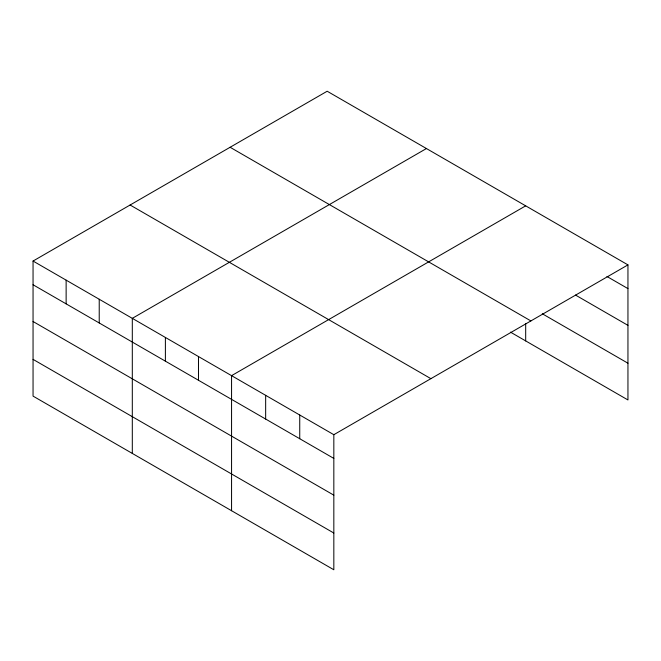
<?xml version="1.0" encoding="UTF-8"?>
<svg xmlns="http://www.w3.org/2000/svg" width="661" height="661" viewBox="0 0 661 661"><rect width="100%" height="100%" fill="white"/><g stroke="black" fill="none" stroke-linecap="round" stroke-linejoin="round"><path stroke-width="0.99" d="M33.05 261.045L333.83 434.698L333.83 569.765L33.05 396.113L33.05 261.045L327.17 91.235L627.95 264.887L627.95 399.955L510.482 332.136M426.428 148.543L132.307 318.346L132.307 453.421M525.685 205.844L231.565 375.655L231.565 510.722M333.83 434.698L627.95 264.887M606.972 276.496L627.95 288.609M575.508 295.07L627.95 325.352M542.293 313.76L627.95 363.211M230.111 147.271L530.89 320.924M130.11 205.009L430.889 378.662M33.05 284.759L333.83 458.412M33.05 321.51L333.83 495.163M33.05 359.369L333.83 533.022M525.685 323.56L525.685 340.911M299.739 415.017L299.739 438.73M265.656 395.336L265.656 419.057M198.482 356.552L198.482 380.273M165.39 337.449L165.39 361.17M99.224 299.251L99.224 322.965M66.133 280.148L66.133 303.862"/></g></svg>
